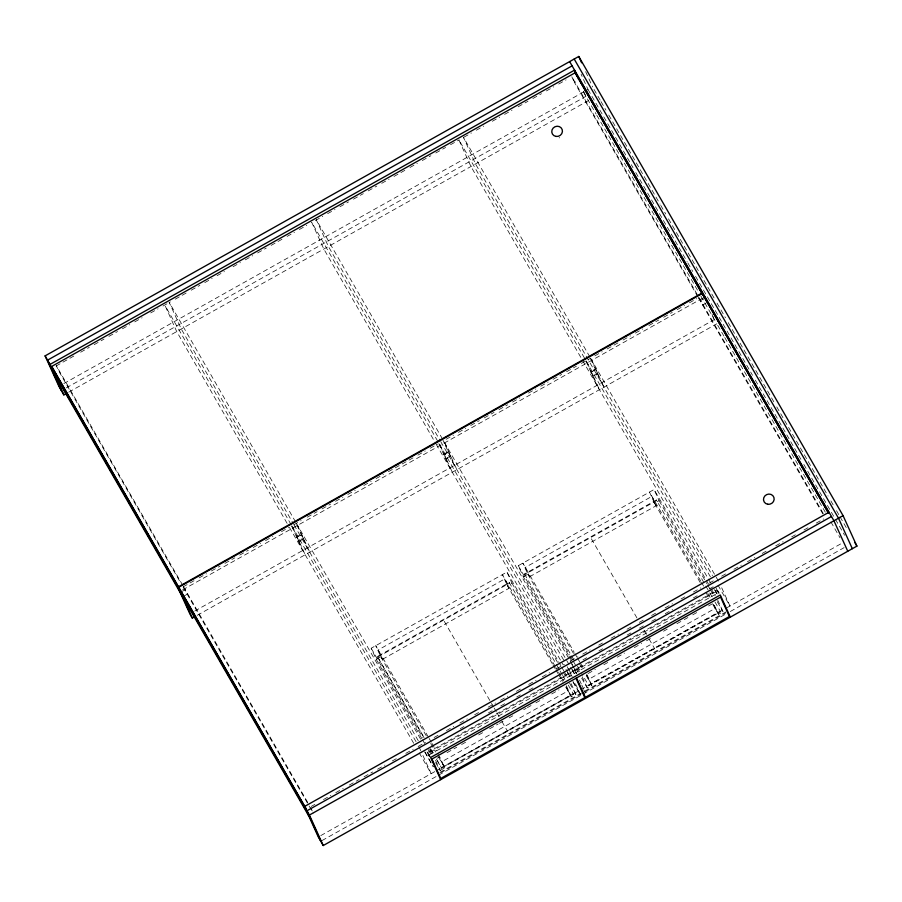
<?xml version="1.0" encoding="UTF-8"?>
<svg xmlns="http://www.w3.org/2000/svg" width="902" height="902" viewBox="0 0 902 902"><rect width="100%" height="100%" fill="white"/><g stroke="black" fill="none" stroke-linecap="round" stroke-linejoin="round"><path stroke-width="0.68" stroke-dasharray="4.51 3.38" d="M56.082 366.009L75.745 354.982M80.661 352.22L89.264 347.394M94.18 344.643L104.012 339.129M108.916 336.367L117.519 331.541M122.435 328.779L129.809 324.641M134.725 321.89L142.099 317.752M150.702 312.926L158.075 308.788M162.991 306.026L170.365 301.899M175.281 299.137L186.342 292.936M191.258 290.173L199.861 285.348M204.777 282.597L212.15 278.459M217.055 275.696L224.429 271.558M233.032 266.733L240.406 262.595M245.321 259.844L252.695 255.706M257.611 252.943L266.214 248.118M271.13 245.367L282.191 239.154M287.107 236.403L294.48 232.265M299.396 229.503L306.77 225.365M315.373 220.539L322.747 216.401M327.651 213.65L335.025 209.512M339.941 206.75L348.544 201.924M353.46 199.173L363.292 193.659M368.208 190.897L376.81 186.071M381.726 183.309L389.1 179.171M394.016 176.42L405.077 170.219M409.993 167.456L417.367 163.318M422.283 160.556L430.885 155.73M435.801 152.979L445.622 147.466M450.538 144.703L459.141 139.878M464.056 137.115L471.43 132.989M476.346 130.226L483.72 126.088M492.323 121.263L499.697 117.125M504.613 114.374L511.986 110.236M518.131 106.786L527.963 101.272M532.879 98.51L541.482 93.684M546.398 90.933L553.76 86.795M558.676 84.033L566.05 79.895M697.877 296.826L574.157 81.89L578.723 79.331M63.839 383.587L588.025 89.501L581.113 74.268M66.297 387.871L585.917 96.334M68.755 392.144L588.375 100.618M183.174 586.807L194.234 580.606M199.15 577.855L206.524 573.717M211.44 570.955L220.043 566.129M224.959 563.367L234.791 557.853M239.706 555.102L248.298 550.276M253.214 547.514L260.588 543.376M265.504 540.625L272.878 536.487M281.48 531.661L288.854 527.523M293.77 524.761L301.144 520.623M307.289 517.184L317.121 511.659M322.037 508.908L330.639 504.083M335.555 501.32L342.929 497.182M347.845 494.431L355.208 490.293M363.81 485.468L371.184 481.33M376.1 478.567L383.474 474.441M388.39 471.678L412.969 457.889M417.885 455.127L425.259 451M430.175 448.238L437.549 444.1M446.152 439.274L453.526 435.136M458.442 432.385L465.804 428.247M470.72 425.485L479.323 420.659M484.239 417.897L494.07 412.383M498.986 409.632L507.589 404.806M512.505 402.044L519.879 397.906M528.482 393.08L535.856 388.942M540.772 386.191L548.145 382.053M553.061 379.291L561.664 374.465M566.58 371.714L576.401 366.189M581.316 363.438L589.919 358.613M594.835 355.85L602.209 351.712M607.125 348.961L618.186 342.749M623.102 339.998L630.475 335.86M635.391 333.097L642.765 328.959M648.91 325.521L658.742 320.007M663.658 317.245L672.261 312.419M677.177 309.657L684.55 305.519M689.455 302.768L696.829 298.63M182.599 589.874L702.218 298.348M181.336 591.881L184.763 589.953L183.749 587.743M704.721 298.235L700.155 300.794L698.655 297.468M183.794 596.154L187.221 594.226L184.707 588.69M706.041 303.151L702.624 305.068L700.11 299.532M301.324 534.785L296.758 537.344L299.216 541.617L303.782 539.058L301.076 534.232L296.499 536.791L298.968 541.065L303.534 538.505M443.874 454.811L448.441 452.24M590.99 372.267L595.557 369.707L598.015 373.98L593.448 376.54L590.742 371.714L595.309 369.155L597.767 373.428L593.2 375.987M446.084 458.532L450.65 455.961M194.764 611.049L714.384 319.522M197.222 615.322L716.842 323.795M421.888 738.693L376.202 659.317L371.173 648.234L506.935 572.06L561.067 666.093M568.305 654.931L523.318 576.773L518.289 565.689L654.051 489.527L710.291 587.225M424.041 737.712L377.374 656.509L509.224 582.534L557.03 665.575M656.352 499.99L656.622 500.599L524.772 574.563L524.49 573.965L656.352 499.99L705.556 585.477M377.656 657.107L509.506 583.132L509.224 582.534M376.202 659.317L380.768 656.746L375.739 645.663L428.461 737.261M552.385 663.861L507.398 585.702L511.964 583.143L506.935 572.06M523.318 576.773L527.884 574.213L522.856 563.13L574.168 652.281M700.2 582.545L654.514 503.169L659.08 500.599L654.051 489.527M382.448 659.317L509.078 588.273L504.827 578.892L378.197 649.947L382.448 659.317L379.99 655.044M529.564 576.773L656.194 505.729L651.943 496.359L525.314 567.403L529.564 576.773L527.106 572.499M311.213 806.433L314.899 804.37M323.502 799.544L330.876 795.406M335.792 792.644L343.166 788.506M349.311 785.067L359.143 779.542M364.058 776.791L372.661 771.965M377.577 769.203L384.951 765.065M392.314 760.927L397.23 758.176M405.832 753.35L413.206 749.212M418.122 746.45L425.496 742.312M434.099 737.486L439.015 734.735M446.389 730.597L453.762 726.46M459.907 723.009L467.281 718.871M474.655 714.745L479.571 711.982M488.174 707.157L495.548 703.019M500.452 700.268L507.826 696.13M516.429 691.304L521.345 688.542M528.719 684.404L536.092 680.266M542.237 676.827L549.611 672.689M556.985 668.551L564.359 664.413M570.504 660.963L577.878 656.825M582.793 654.074L590.167 649.936M598.77 645.11L602.457 643.036M611.049 638.21L618.422 634.072M627.025 629.246L631.941 626.495M639.315 622.357L644.231 619.595M651.605 615.457L656.521 612.706M665.124 607.88L672.497 603.742M681.1 598.917L684.787 596.842M693.39 592.016L700.764 587.89M709.367 583.064L714.283 580.302M721.645 576.164L726.561 573.401M733.935 569.275L741.309 565.137M747.454 561.687L754.827 557.549M762.201 553.411L767.117 550.66M775.72 545.834L783.094 541.696M791.697 536.87L795.384 534.796M803.986 529.97L808.902 527.219M816.276 523.081L823.65 518.943M460.234 728.681L463.921 726.606M488.467 712.839L492.142 710.776M500.745 705.95L505.65 703.199M516.699 696.998L520.375 694.935M528.967 690.109L533.883 687.358M582.974 659.813L586.661 657.75M598.928 650.861L602.615 648.797M627.161 635.019L630.848 632.956M639.439 628.142L644.344 625.379M651.706 621.252L656.622 618.501M665.214 613.676L672.576 609.549M693.446 597.834L697.122 595.771M709.4 588.882L713.076 586.819L717.304 594.147M718.883 593.324L717.034 590.122L427.368 752.629L429.826 756.902L428.146 753.215L717.823 590.697L719.052 592.839M429.51 754.771L573.559 673.952M574.089 673.659L718.139 592.839M447.009 752.696L456.75 747.239M461.621 744.5L467.71 741.083M478.669 734.938L484.757 731.522M489.628 728.793L498.152 724.013M499.37 723.325L503.023 721.273M509.111 717.857L512.764 715.816M523.724 709.66L526.159 708.296M527.377 707.619L531.03 705.567M535.901 702.838L543.207 698.734M551.72 693.954L559.026 689.85M588.036 673.58L595.343 669.476M603.866 664.695L608.737 661.967M617.261 657.186L624.567 653.082M634.309 647.625L641.615 643.521M646.486 640.792L652.574 637.376M663.534 631.22L667.187 629.179M676.928 623.71L683.017 620.294M684.235 619.606L687.888 617.566M692.759 614.826L698.847 611.409M708.589 605.952L713.448 603.212L718.477 614.296L723.043 611.736L718.026 600.653L714.598 602.581M443.953 766.17L441.495 761.897L568.125 690.853L566.005 686.163M591.069 683.637L588.611 679.364L715.241 608.32L713.121 603.63M441.619 768.233L441.349 767.636L573.198 693.661L573.469 694.269L441.619 768.233L435.993 758.469M320.762 835.613L435.745 771.097M436.241 770.827L723.686 609.549M726.55 607.948L842.84 542.7M588.735 685.7L720.585 611.725L720.315 611.128L588.465 685.103L588.735 685.7L581.711 673.49M440.165 770.443L444.731 767.884L439.702 756.801L435.136 759.36L440.165 770.443L435.249 761.897M565.734 687.065L571.361 696.84L575.927 694.281L570.898 683.197M581.655 678.135L587.281 687.91L591.847 685.34L586.819 674.268M439.928 772.383L583.538 691.811M584.755 691.124L725.907 611.939M440.751 772.788L581.136 694.021M585.319 691.676L725.715 612.92M321.991 840.574L437.47 775.788M438.699 775.1L726.651 613.552M730.316 611.488L844.08 547.661M594.001 89.388L600.326 100.37M601.025 101.599L605.952 110.145M608.76 115.028L660.072 204.179M660.783 205.397L665.699 213.954M668.506 218.836L714.204 298.212M717.011 303.095L725.445 317.752M728.264 322.645L773.95 402.021M776.769 406.903L828.081 496.055M830.889 500.937L833.707 505.83M836.515 510.712L839.322 515.594M840.033 516.812L847.057 529.034M588.025 89.501L633.012 167.659M635.82 172.553L687.144 261.693M687.843 262.922L692.759 271.468M695.577 276.35L752.516 375.277M755.324 380.159L801.021 459.535M803.829 464.429L834.756 518.154M835.466 519.383L844.599 535.258M583.459 92.06L596.109 114.047M596.82 115.264L698.035 291.132M700.854 296.014L716.222 322.724M717.721 325.318L724.047 336.311M724.746 337.54L825.274 512.167M830.9 521.942L840.033 537.817M823.301 513.554L571.642 76.343L574.157 81.89M698.576 298.043L822.996 514.208M589.874 356.933L463.346 137.104L475.512 163.939L712.479 575.623M590.573 358.15L719.548 583.03M718.026 585.263L729.977 606.02L720.123 584.304M710.426 576.874L458.78 139.675L470.945 166.498L710.652 582.94M714.519 589.66L717.327 594.542M710.99 588.442L715.207 595.771M659.08 500.599L706.875 583.65M707.585 584.868L709.694 588.532M710.393 589.75L713.91 595.861M717.428 601.972L723.043 611.736M705.826 586.086L712.58 597.688M714.959 601.961L720.585 611.725M700.798 581.238L649.485 492.086L654.514 503.169M701.508 582.455L703.616 586.12M707.833 593.448L710.641 598.33M653.736 501.456L656.194 505.729M715.241 608.32L717.71 612.593M705.826 592.321L709.344 598.421M712.862 604.532L718.477 614.296M591.396 538.798L637.083 618.186M644.118 630.397L648.335 637.725M649.034 638.943L654.66 648.718M574.867 653.499L576.976 657.163M577.686 658.381L579.794 662.045M580.493 663.274L584.011 669.374M527.884 574.213L573.571 653.589M579.197 663.365L582.715 669.464M586.221 675.575L591.847 685.34M524.49 573.965L571.158 655.168M571.597 655.788L573.976 660.05M577.494 666.161L581.001 672.272M518.289 565.689L569.602 654.841M570.301 656.058L572.409 659.723M573.12 660.952L579.445 671.945M569.004 656.149L571.812 661.042M576.04 668.371L578.148 672.035M572.454 664.785L316.23 219.648L328.396 246.471L440.007 440.39M574.484 670.096L576.333 673.298M571.936 669.239L574.743 674.121M440.717 441.608L571.282 668.45M571.981 669.667L574.788 674.549M583.921 690.402L585.319 692.837M563.671 660.038L311.664 222.208L323.829 249.031L435.835 443.626M569.917 672.655L572.375 676.928M565.96 669.363L570.177 676.692M572.995 681.574L580.02 693.785M436.151 444.167L563.209 664.909M567.414 672.227L570.222 677.109M573.029 681.98L580.753 695.397L574.563 681.743M561.766 667.322L563.874 670.975M564.573 672.204L568.091 678.304M511.964 583.143L557.65 662.519M563.276 672.294L566.794 678.394M569.602 683.288L575.927 694.281M557.301 666.172L559.409 669.836M560.119 671.065L562.228 674.73M562.656 675.35L565.464 680.232M568.283 685.114L573.469 694.269M555.091 666.217L502.369 574.619L507.398 585.702M555.79 667.435L557.898 671.099M558.609 672.317L563.524 680.875M506.62 584L509.078 588.273M568.125 690.853L570.583 695.126M553.084 665.09L555.192 668.754M555.903 669.972L558.011 673.636M558.71 674.854L562.927 682.183M444.28 621.343L493.484 706.83M494.183 708.047L496.303 711.712M497.002 712.93L499.11 716.594M501.918 721.487L507.544 731.251M429.16 738.479L431.269 742.143M431.968 743.372L436.185 750.689M380.768 656.746L426.454 736.133M430.671 743.462L435.598 752.009M438.406 756.891L444.731 767.884M377.374 656.509L423.771 737.103M430.806 749.325L432.915 752.978M436.421 759.089L441.349 767.636M430.367 748.694L433.185 753.587M371.173 648.234L422.486 737.385M429.51 749.596L432.329 754.478M422.587 739.911L424.695 743.575M428.213 749.686L431.021 754.568M295.642 522.01L169.114 302.181L181.279 329.016L293.285 523.6M296.341 523.228L420.76 739.392M428.146 753.215L430.615 757.488M424.819 751.783L433.253 766.429M293.984 524.817L418.246 740.7M424.853 752.178L433.287 766.824M291.075 524.569L165.246 305.97L176.713 331.575L288.719 526.159M291.774 525.787L417.603 744.398M289.418 527.377L413.68 743.259M419.227 752.899L431.179 773.668L421.324 751.941M182.768 585.33L56.24 365.513L58.754 371.049L180.366 582.32M183.478 586.548L307.898 802.712M183.174 587.213L313.219 813.142M712.061 314.415L713.809 318.271M585.68 71.698L592.591 86.942M583.617 91.26L585.342 95.071M717.823 590.697L718.939 593.155M716.143 588.149L718.454 593.257M591.802 360.293L603.979 387.116M590.472 358.5L601.521 382.843M587.236 362.852L599.413 389.675M585.905 361.071L596.944 385.402M586.492 674.673L588.611 679.364M582.252 676.827L587.281 687.91M573.153 666.014L576.626 673.67M579.524 680.063L581.271 683.896M581.846 685.17L584.744 691.563M571.778 664.12L573.401 667.706M568.587 668.574L571.485 674.955M567.211 666.691L568.835 670.265M566.332 685.757L571.361 696.84M444.686 442.826L456.863 469.66M442.228 438.552L454.394 465.387M440.12 445.385L452.297 472.22M438.789 443.604L449.827 467.946M437.774 753.7L441.495 761.897M427.052 751.941L429.6 757.556M419.013 746.833L420.749 750.667M297.57 525.37L309.747 552.193M296.803 524.829L307.278 547.92M293.003 527.929L305.169 554.753M291.673 526.148L302.711 550.479M310.705 807.594L312.216 810.921M559.747 137.679A5.389 5.074 -24.4 0 1 559.116 137.905M448.193 451.688L443.626 454.258L446.332 459.084L450.899 456.525L448.193 451.688"/><path stroke-width="1.35" d="M66.297 393.52L63.85 394.896L58.923 386.349L45.1 355.873L578.768 56.465L843.077 515.651L856.9 546.127L323.232 845.535L318.316 836.988L304.493 806.512L829.017 512.223M572.093 65.869L47.558 360.146L61.381 390.622M63.85 394.896L50.016 364.419L574.551 70.142L577.72 77.11M179.205 588.397L51.662 366.46L575.149 72.769L702.692 294.695L575.149 72.769M828.352 512.663L702.241 293.567L178.754 587.27L306.297 809.195L179.487 588.882L178.472 586.774L701.959 293.082M177.683 586.976L189.848 613.8L192.306 618.084L194.764 616.697M831.486 516.496L306.951 810.785L320.774 841.262M323.232 845.535L309.409 815.058L843.077 515.651M854.792 542.463L856.9 546.127M574.202 59.025L838.51 518.21L852.334 548.687M569.636 61.584L833.944 520.781L847.767 551.246M576.209 73.784L828.566 512.212M828.386 513.058L702.241 293.567M51.662 366.46L178.472 586.774M45.1 355.873L50.016 364.419M304.493 806.512L309.409 815.058M51.673 368.072L306.139 810.154M54.188 373.608L308.653 815.701M704.676 296.972L706.413 300.794M702.207 292.688L704.53 297.807M578.768 56.465L581.643 62.813M730.338 617.137L720.281 594.97L430.615 757.488L440.661 779.655M180.141 591.25L192.306 618.084M576.017 678.225L431.968 759.044L440.774 778.437L584.823 697.618L576.017 678.225M720.597 597.113L576.547 677.932L585.342 697.325L729.391 616.506L720.597 597.113M555.948 136.416A5.389 5.074 -24.4 0 0 562.194 129.595A5.389 5.074 -24.4 0 0 553.152 128.073A5.389 5.074 -24.4 0 0 555.948 136.416M767.67 504.263A5.389 5.074 -24.4 0 0 773.916 497.43A5.389 5.074 -24.4 0 0 764.885 495.92A5.389 5.074 -24.4 0 0 767.67 504.263"/></g></svg>
